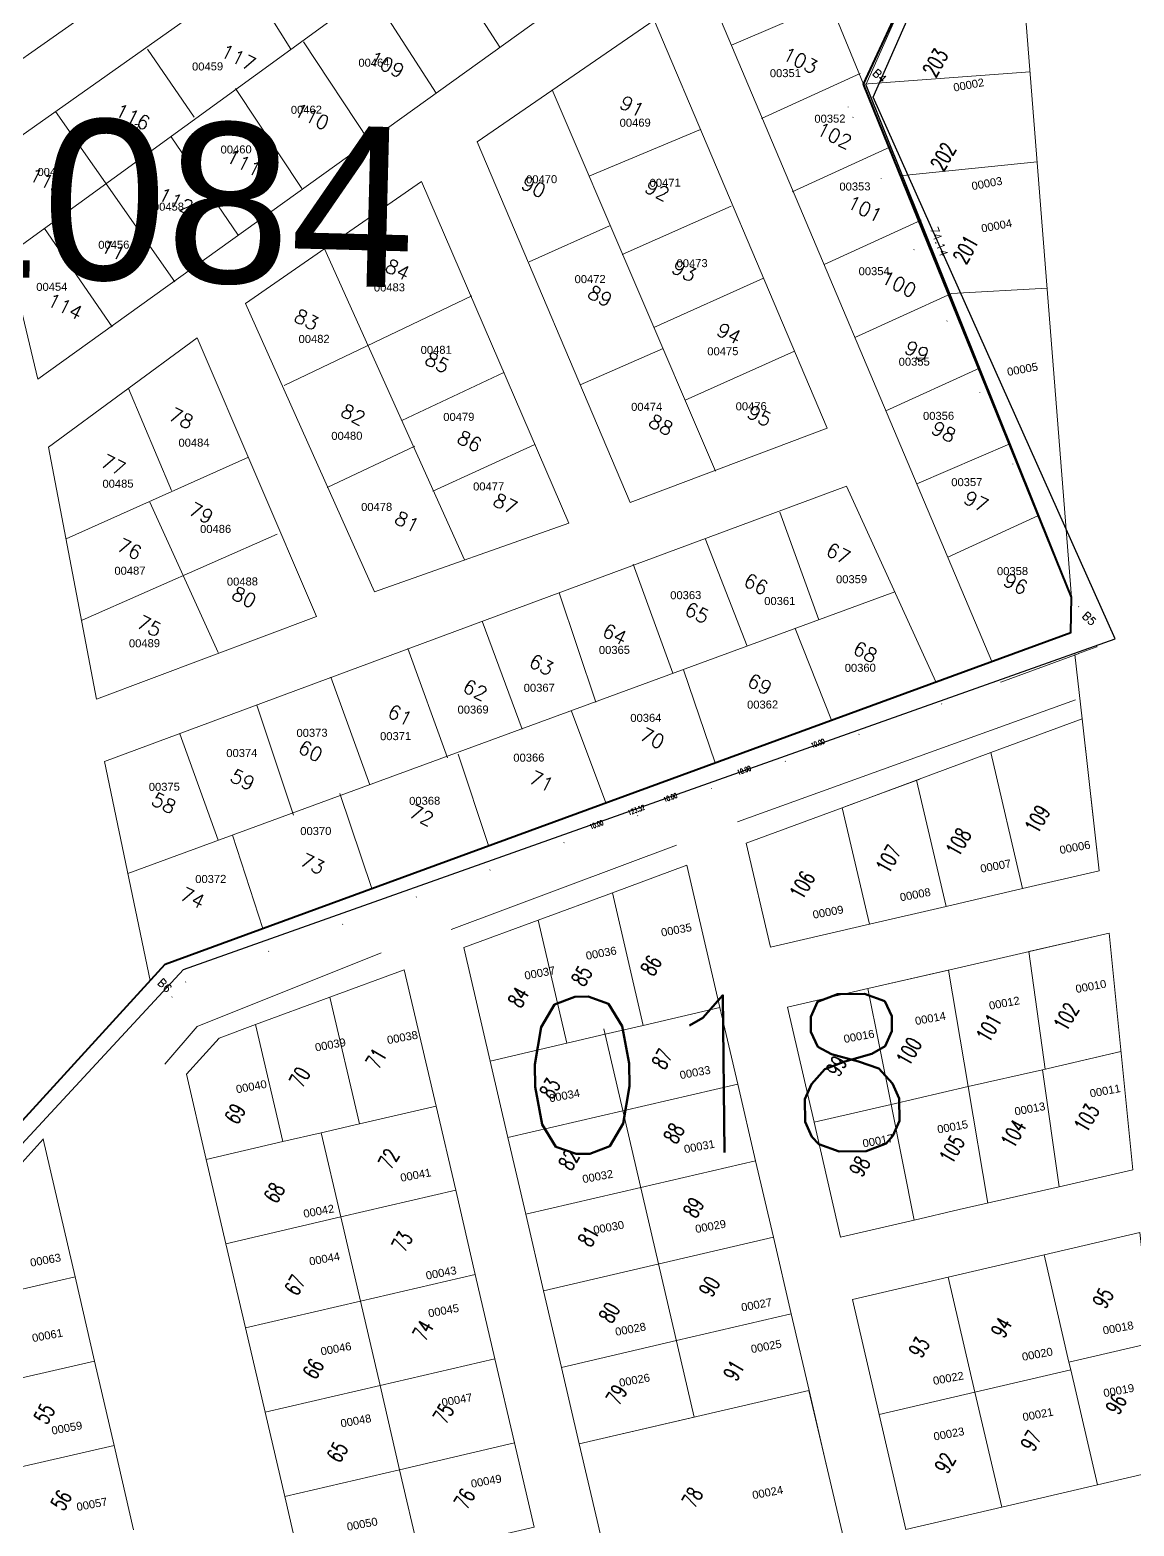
# Model space of a CAD drawing. Header units: metres. Extents: x 251686 to 255059, y 1627526 to 1631912.
# Drawn here: x 253110.3 to 253248.2, y 1630190.9 to 1630377.8 of the extents above; entities that cross this region are included whole.
import ezdxf
from ezdxf.enums import TextEntityAlignment as Align

# ---------------------------------------------------------------- set-up
doc = ezdxf.new("R2010")
doc.units = ezdxf.units.M
doc.header["$MEASUREMENT"] = 0
for name, color, linetype in [('A_revoir_niveau_0', 7, 'Continuous'), ('limites_parcelles', 7, 'Continuous'), ('limites_sections', 7, 'Continuous'), ('limites_tf', 7, 'Continuous'), ('numero_lot', 7, 'Continuous'), ('numero_parcelle', 7, 'Continuous')]:
    doc.layers.add(name, color=color, linetype=linetype)
doc.layers.add('ASSIETTE IMMAT', color=7, linetype='Continuous', lineweight=0)
doc.layers.add('Numero Titre Foncier', color=4, linetype='Continuous', lineweight=0)
doc.styles.add('Annotative', font='romans.shx')
doc.styles.add('Style-Arial', font='arial.ttf')
doc.styles.add('Style-STANDARD', font='STANDARD.shx')
doc.styles.add('Style-txt', font='txt.shx')

msp = doc.modelspace()

# ---------------------------------------------------------------- linework, layer by layer
at = {"layer": 'A_revoir_niveau_0', "color": 0, "lineweight": 0}
for p, q in [((253214.704334, 1630370.980396, -1.032), (253231.980459, 1630409.69343, -1.032)), ((253225.357075, 1630344.445374, -1.032), (253214.704334, 1630370.980396, -1.032)), ((253240.91244, 1630294.171273, -1.032), (253198.66754, 1630278.91944, -1.032)), ((253162.905262, 1630265.463607, -1.032), (253191.068118, 1630276.004174, -1.032)), ((253131.166425, 1630253.35385, -1.032), (253154.187806, 1630262.547108, -1.032)), ((253127.146681, 1630248.653674, -1.032), (253131.166425, 1630253.35385, -1.032))]:
    msp.add_line(p, q, dxfattribs=at)
at = {"layer": 'A_revoir_niveau_0', "color": 0, "lineweight": 30}
for p, q in [((253214.704334, 1630370.980396, -1.032), (253240.403744, 1630306.965472, -1.032)), ((253127.172607, 1630261.118588, -1.032), (253240.325086, 1630302.578156, -1.032)), ((253064.478466, 1630192.473477, -1.032), (253127.172607, 1630261.118588, -1.032))]:
    msp.add_line(p, q, dxfattribs=at)
at = {"layer": 'ASSIETTE IMMAT', "color": 2, "linetype": 'Continuous', "lineweight": 40}
msp.add_polyline3d([(253051.328657, 1630189.868554, 0.107802), (253064.47615, 1630192.480191, 0.119025), (253127.170843, 1630261.123702, -0.155233), (253240.323351, 1630302.583188, -0.169383), (253240.402059, 1630306.970355, -0.194816), (253214.441245, 1630371.065281, -0.620942), (253249.160799, 1630445.549329, -0.985563), (253248.789881, 1630447.955584, -1.032), (253249.884411, 1630447.316655, -1.032), (253304.286069, 1630415.559825, -1.031998), (253414.612458, 1630333.669779, 0), (253419.115578, 1630335.223204, 0), (253417.223445, 1630377.505383, -0.250452), (253461.434413, 1630331.705787, 0.105676), (253433.741967, 1630311.238564, 0.169342), (253426.946043, 1630302.175298, 0.208535), (253425.890711, 1630286.923038, 0.295383), (253475.143062, 1630227.385845, 0.741791), (253420.304206, 1630210.070727, 0.732443), (253338.304982, 1630212.02092, 0.556061), (253281.716049, 1630158.445014, 0.754712)], dxfattribs=at)
at = {"layer": 'limites_parcelles', "color": 7, "linetype": 'Continuous', "lineweight": 0}
for p, q in [((253167.635007, 1630415.440148, -1.032), (253103.946955, 1630370.463897, -1.032)), ((253172.008577, 1630408.982483, -1.032), (253104.755221, 1630361.503687, -1.032)), ((253240.403744, 1630306.965472, -1.032), (253232.287475, 1630410.213766, -1.032)), ((253177.596713, 1630400.664468, -1.032), (253107.562777, 1630349.750182, -1.032)), ((253214.442072, 1630371.062883, -1.032), (253205.94812, 1630391.701255, -1.032)), ((253160.887973, 1630388.256142, -1.032), (253169.002435, 1630375.687825, -1.032)), ((253111.269882, 1630334.230821, -1.032), (253186.118964, 1630387.978984, -1.032)), ((253137.282987, 1630384.394254, -1.032), (253142.883011, 1630375.456149, -1.032)), ((253152.832846, 1630382.661272, -1.032), (253161.030861, 1630369.96354, -1.032)), ((253194.6207, 1630383.739823, -1.032), (253230.456516, 1630298.962268, -1.032)), ((253210.294135, 1630381.232427, -1.032), (253197.918846, 1630375.937328, -1.032)), ((253166.15092, 1630363.854235, -1.032), (253188.27122, 1630379.083887, -1.032)), ((253188.27122, 1630379.083887, -1.032), (253209.887321, 1630328.078523, -1.032)), ((253130.817617, 1630366.945788, -1.032), (253124.994479, 1630375.436433, -1.032)), ((253144.447272, 1630376.352301, -1.032), (253152.659745, 1630363.95235, -1.032)), ((253201.701175, 1630366.800308, -1.032), (253213.99338, 1630372.40403, -1.032)), ((253214.442072, 1630371.062883, -1.032), (253235.244048, 1630372.602745, -1.032)), ((253135.956627, 1630370.529163, -1.032), (253144.243875, 1630358.016309, -1.032)), ((253175.535253, 1630370.349179, -1.032), (253195.935955, 1630322.743388, -1.032)), ((253113.483854, 1630367.665832, -1.032), (253128.380618, 1630346.371264, -1.032)), ((253127.913442, 1630364.48291, -1.032), (253136.282, 1630352.191701, -1.032)), ((253180.242823, 1630359.621235, -1.032), (253194.070227, 1630365.400548, -1.032)), ((253185.287778, 1630318.82084, -1.032), (253166.15092, 1630363.854235, -1.032)), ((253205.512594, 1630357.636625, -1.032), (253217.804798, 1630363.240347, -1.032)), ((253104.755221, 1630361.503687, -1.032), (253111.269882, 1630334.230821, -1.032)), ((253236.127236, 1630361.36758, -1.032), (253219.373988, 1630359.664365, -1.032)), ((253137.197904, 1630343.65089, -1.032), (253159.224536, 1630358.927248, -1.032)), ((253159.224536, 1630358.927248, -1.032), (253177.607356, 1630316.238585, -1.032)), ((253184.278587, 1630349.786978, -1.032), (253197.911939, 1630355.839392, -1.032)), ((253112.1248, 1630353.046686, -1.032), (253120.560546, 1630340.772471, -1.032)), ((253172.652026, 1630348.879736, -1.032), (253182.709397, 1630353.36296, -1.032)), ((253209.495171, 1630348.550969, -1.032), (253221.616216, 1630354.076663, -1.032)), ((253147.094489, 1630350.514572, -1.032), (253164.592082, 1630311.642435, -1.032)), ((253188.244428, 1630340.69185, -1.032), (253201.94395, 1630346.821706, -1.032)), ((253237.367538, 1630345.58951, -1.032), (253225.427635, 1630344.91298, -1.032)), ((253153.337263, 1630307.667963, -1.032), (253137.197904, 1630343.65089, -1.032)), ((253142.034919, 1630333.417111, -1.032), (253165.501296, 1630344.623322, -1.032)), ((253213.358662, 1630339.411025, -1.032), (253225.427635, 1630344.91298, -1.032)), ((253232.712428, 1630326.123851, -1.032), (253225.357075, 1630344.445374, -1.032)), ((253131.165206, 1630339.395709, -1.032), (253112.620888, 1630325.735247, -1.032)), ((253146.091632, 1630304.576288, -1.032), (253131.165206, 1630339.395709, -1.032)), ((253179.046178, 1630333.50875, -1.032), (253189.379487, 1630338.043148, -1.032)), ((253205.811718, 1630337.695317, -1.032), (253192.147376, 1630331.584177, -1.032)), ((253156.756734, 1630329.049214, -1.032), (253169.511855, 1630335.037992, -1.032)), ((253217.222154, 1630330.27108, -1.032), (253228.908666, 1630335.598681, -1.032)), ((253122.581509, 1630333.060259, -1.032), (253127.962117, 1630320.320595, -1.032)), ((253209.887321, 1630328.078523, -1.032), (253185.287778, 1630318.82084, -1.032)), ((253112.620888, 1630325.735247, -1.032), (253118.59935, 1630294.260067, -1.032)), ((253147.415527, 1630320.677446, -1.032), (253158.366585, 1630325.832476, -1.032)), ((253173.375866, 1630326.064968, -1.032), (253160.608813, 1630320.244774, -1.032)), ((253221.085645, 1630321.131136, -1.032), (253232.712428, 1630326.123851, -1.032)), ((253240.403744, 1630306.965472, -1.032), (253232.712428, 1630326.123851, -1.032)), ((253137.572644, 1630324.467916, -1.032), (253114.799169, 1630314.267115, -1.032)), ((253212.28349, 1630320.861935, -1.032), (253119.607526, 1630286.437947, -1.032)), ((253212.28349, 1630320.861935, -1.032), (253223.478514, 1630296.405498, -1.032)), ((253125.280439, 1630318.864194, -1.032), (253133.798195, 1630300.0906, -1.032)), ((253203.991463, 1630317.609307, -1.032), (253208.856024, 1630304.167647, -1.032)), ((253177.607356, 1630316.238585, -1.032), (253153.337263, 1630307.667963, -1.032)), ((253224.949137, 1630311.991192, -1.032), (253236.307382, 1630317.169144, -1.032)), ((253116.799652, 1630304.096789, -1.032), (253141.160948, 1630314.856772, -1.032)), ((253194.65512, 1630314.313972, -1.032), (253199.88276, 1630300.872882, -1.032)), ((253185.662864, 1630311.104504, -1.032), (253190.597245, 1630297.46992, -1.032)), ((253218.33258, 1630307.647208, -1.032), (253122.518701, 1630272.466676, -1.032)), ((253176.416764, 1630307.539432, -1.032), (253180.986101, 1630293.881616, -1.032)), ((253240.325086, 1630302.578156, -1.032), (253240.403744, 1630306.965472, -1.032)), ((253118.59935, 1630294.260067, -1.032), (253146.091632, 1630304.576288, -1.032)), ((253166.800176, 1630303.967403, -1.032), (253171.770742, 1630290.479876, -1.032)), ((253205.885744, 1630303.077032, -1.032), (253210.446053, 1630291.630346, -1.032)), ((253162.434389, 1630286.929353, -1.032), (253157.500008, 1630300.563938, -1.032)), ((253243.59641, 1630300.781975), (253241.292123, 1630299.934184)), ((253241.252898, 1630299.920743), (253231.573009, 1630296.362052)), ((253240.833488, 1630299.806509), (253241.735954, 1630291.772521)), ((253147.888865, 1630296.975633, -1.032), (253152.756429, 1630283.525674, -1.032)), ((253191.938392, 1630297.918612, -1.032), (253195.897363, 1630286.299642, -1.032)), ((253143.212102, 1630279.752745, -1.032), (253138.613625, 1630293.49766, -1.032)), ((253182.227453, 1630281.290927, -1.032), (253177.947013, 1630292.738755, -1.032)), ((253243.577692, 1630275.376898), (253241.735954, 1630291.772521)), ((253133.824073, 1630276.6119, -1.032), (253129.004771, 1630289.928503, -1.032)), ((253167.589418, 1630275.978295, -1.032), (253163.775536, 1630287.378045, -1.032)), ((253119.607526, 1630286.437947, -1.032), (253125.308563, 1630259.077607, -1.032)), ((253152.991959, 1630270.578913, -1.032), (253149.022918, 1630282.442433, -1.032)), ((253139.375671, 1630265.589844, -1.032), (253135.587679, 1630277.24646, -1.032)), ((253183.058287, 1630270.058608), (253192.342166, 1630273.49619)), ((253192.342166, 1630273.49619), (253196.487809, 1630255.717123)), ((253173.769801, 1630266.637767), (253183.058287, 1630270.058608)), ((253183.058287, 1630270.058608), (253186.916332, 1630253.488138)), ((253164.485923, 1630263.200184), (253173.769801, 1630266.637767)), ((253173.769801, 1630266.637767), (253177.344855, 1630251.259153)), ((253248.062432, 1630235.457212), (253245.131006, 1630265.025832)), ((253167.79012, 1630249.034776), (253164.485923, 1630263.200184)), ((253237.138924, 1630248.033241), (253235.079192, 1630262.714203)), ((253127.172607, 1630261.118588, -1.032), (253125.308563, 1630259.077607, -1.032)), ((253196.487809, 1630255.717123), (253186.916332, 1630253.488138)), ((253196.487809, 1630255.717123), (253198.716794, 1630246.145645)), ((253182.132955, 1630252.378826), (253177.344855, 1630251.259153)), ((253193.273944, 1630204.538339), (253181.972732, 1630253.066839)), ((253186.916332, 1630253.488138), (253182.133627, 1630252.378983)), ((253177.344855, 1630251.259153), (253167.79012, 1630249.034776)), ((253236.789187, 1630247.951718), (253246.597075, 1630250.237925)), ((253246.410891, 1630250.194526), (253236.789187, 1630247.951718)), ((253170.008429, 1630239.469366), (253167.79012, 1630249.034776)), ((253238.863894, 1630233.312855), (253236.789187, 1630247.951718)), ((253170.008429, 1630239.469366), (253198.716794, 1630246.145645)), ((253198.716794, 1630246.145645), (253200.935104, 1630236.580235)), ((253161.02424, 1630243.417513), (253163.477775, 1630232.899249)), ((253149.123592, 1630229.561109), (253146.670058, 1630240.079374)), ((253172.237414, 1630229.897888), (253170.008429, 1630239.469366)), ((253200.935104, 1630236.580235), (253186.591597, 1630233.236028)), ((253200.935104, 1630236.580235), (253203.170156, 1630227.019433)), ((253248.062432, 1630235.457212), (253238.863894, 1630233.312855)), ((253186.591597, 1630233.236028), (253172.237414, 1630229.897888)), ((253163.477775, 1630232.899249), (253149.123592, 1630229.561109)), ((253163.477775, 1630232.899249), (253165.925242, 1630222.370309)), ((253151.57106, 1630219.032169), (253149.123592, 1630229.561109)), ((253174.466399, 1630220.326411), (253172.237414, 1630229.897888)), ((253174.466399, 1630220.326411), (253203.170156, 1630227.019433)), ((253203.170156, 1630227.019433), (253205.399141, 1630217.447956)), ((253165.925242, 1630222.370309), (253151.57106, 1630219.032169)), ((253165.925242, 1630222.370309), (253168.378777, 1630211.852044)), ((253176.701452, 1630210.765609), (253174.466399, 1630220.326411)), ((253154.024594, 1630208.513904), (253151.57106, 1630219.032169)), ((253205.399141, 1630217.447956), (253191.044959, 1630214.109816)), ((253205.399141, 1630217.447956), (253207.628126, 1630207.876479)), ((253176.701452, 1630210.765609), (253191.044959, 1630214.109816)), ((253118.364912, 1630211.549334), (253120.794706, 1630201.021269)), ((253168.378777, 1630211.852044), (253154.024594, 1630208.513904)), ((253178.919761, 1630201.200199), (253176.701452, 1630210.765609)), ((253178.919761, 1630201.200199), (253207.611225, 1630207.872548)), ((253207.611225, 1630207.872548), (253212.077538, 1630188.767163)), ((253207.628126, 1630207.876479), (253209.846436, 1630198.311069)), ((253178.919761, 1630201.200199), (253193.273944, 1630204.538339)), ((253120.794706, 1630201.021269), (253106.441531, 1630197.701065)), ((253120.794706, 1630201.021269), (253123.229901, 1630190.490284)), ((253181.148746, 1630191.628722), (253178.919761, 1630201.200199)), ((253183.377731, 1630182.057244), (253181.148746, 1630191.628722))]:
    msp.add_line(p, q, dxfattribs=at)
at = {"layer": 'limites_parcelles', "color": 7, "linetype": 'Continuous', "lineweight": 0, "flags": 128}
for points in [[(253212.502207, 1630368.20751), (253212.528496, 1630368.25611)], [(253213.095177, 1630366.91652), (253213.121466, 1630366.96512)], [(253216.618295, 1630359.287075), (253216.644585, 1630359.335675)], [(253220.728984, 1630350.369562), (253220.755273, 1630350.418161)], [(253224.845073, 1630341.449127), (253224.871362, 1630341.497727)], [(253228.955762, 1630332.531613), (253228.982051, 1630332.580213)], [(253233.068929, 1630323.605778), (253233.095219, 1630323.654378)], [(253237.185018, 1630314.685343), (253237.211307, 1630314.733943)], [(253241.295707, 1630305.76783), (253241.321996, 1630305.816429)], [(253243.59641, 1630300.781975), (253243.6227, 1630300.830575)], [(253241.252898, 1630299.920743), (253241.279188, 1630299.969343)], [(253231.573009, 1630296.362052), (253231.599298, 1630296.410652)], [(253224.172543, 1630293.636441), (253224.198832, 1630293.685041)], [(253230.346593, 1630287.557702), (253241.73955, 1630291.773852)], [(253241.73955, 1630291.773852), (253243.869959, 1630272.809793), (253234.309157, 1630270.574741)], [(253213.861408, 1630289.839868), (253213.887698, 1630289.888467)], [(253221.062715, 1630284.12012), (253230.346593, 1630287.557702)], [(253230.346593, 1630287.557702), (253234.309157, 1630270.574741), (253224.737679, 1630268.345756)], [(253204.64298, 1630286.45036), (253204.66927, 1630286.49896)], [(253211.778836, 1630280.682537), (253221.062715, 1630284.12012)], [(253212.165115, 1630280.845747), (253221.461353, 1630284.262965)], [(253221.062715, 1630284.12012), (253224.737679, 1630268.345756), (253215.166202, 1630266.116771)], [(253195.424553, 1630283.060853), (253195.450842, 1630283.109453)], [(253211.778836, 1630280.682537), (253215.166202, 1630266.116771), (253202.799982, 1630263.244702), (253199.76956, 1630276.25174), (253211.778836, 1630280.682537)], [(253186.203204, 1630279.665946), (253186.229493, 1630279.714546)], [(253176.984776, 1630276.276438), (253177.011065, 1630276.325038)], [(253167.763427, 1630272.881531), (253167.789716, 1630272.930131)], [(253158.544999, 1630269.492024), (253158.571288, 1630269.540624)], [(253149.331971, 1630266.099596), (253149.35826, 1630266.148195)], [(253225.027378, 1630260.402575), (253244.748676, 1630264.937907)], [(253235.079192, 1630262.714203), (253245.131006, 1630265.025832), (253248.062432, 1630235.457212)], [(253140.110622, 1630262.704688), (253140.136911, 1630262.753288)], [(253147.763975, 1630257.013119), (253157.058528, 1630260.444635)], [(253157.058528, 1630260.444635), (253161.02424, 1630243.417513), (253151.452763, 1630241.188528)], [(253214.975207, 1630258.078316), (253225.027378, 1630260.402575)], [(253214.975207, 1630258.078316), (253225.024274, 1630260.401857)], [(253225.027378, 1630260.402575), (253227.500607, 1630245.851432), (253217.877323, 1630243.623236)], [(253129.724598, 1630258.885804), (253129.750888, 1630258.934404)], [(253208.251561, 1630241.403361), (253204.931356, 1630255.756537), (253214.975207, 1630258.078316)], [(253214.975207, 1630258.078316), (253217.877323, 1630243.623236)], [(253128.021141, 1630257.001276), (253128.04743, 1630257.049876)], [(253138.486164, 1630253.586211), (253147.763975, 1630257.013119)], [(253147.763975, 1630257.013119), (253151.452763, 1630241.188528), (253146.670058, 1630240.079374), (253141.887353, 1630238.970219)], [(253138.486164, 1630253.586211), (253141.887353, 1630238.970219), (253132.315875, 1630236.741234), (253129.846829, 1630247.381303), (253133.90889, 1630251.894222), (253138.486164, 1630253.586211)], [(253236.789187, 1630247.951718), (253227.500607, 1630245.851432)], [(253229.974909, 1630231.286106), (253227.500607, 1630245.851432)], [(253217.877323, 1630243.623236), (253220.77404, 1630229.171077), (253211.568844, 1630227.044786), (253208.251561, 1630241.403361), (253217.877323, 1630243.623236)], [(253099.910021, 1630225.950644), (253111.958769, 1630239.256452)], [(253111.958769, 1630239.256452), (253115.926796, 1630222.074919), (253101.57362, 1630218.754714)], [(253111.958769, 1630239.256452), (253111.985059, 1630239.305052)], [(253134.763343, 1630226.212294), (253132.315875, 1630236.741234)], [(253226.397913, 1630230.470526), (253238.863894, 1630233.312855)], [(253137.216877, 1630215.694029), (253134.763343, 1630226.212294), (253149.123592, 1630229.561109)], [(253226.397913, 1630230.470526), (253220.77404, 1630229.171077)], [(253248.947216, 1630227.596001), (253250.502078, 1630213.831661), (253240.10101, 1630211.410381), (253236.981353, 1630224.807101), (253248.947216, 1630227.596001)], [(253225.015489, 1630222.018201), (253236.981353, 1630224.807101)], [(253115.926796, 1630222.074919), (253118.364912, 1630211.549334), (253104.006336, 1630208.23205)], [(253216.387766, 1630204.875119), (253213.049626, 1630219.229301), (253225.015489, 1630222.018201)], [(253225.015489, 1630222.018201), (253228.353629, 1630207.664018)], [(253139.664345, 1630205.165089), (253137.216877, 1630215.694029), (253151.57106, 1630219.032169)], [(253250.502078, 1630213.831661), (253252.254905, 1630198.104631), (253243.6637, 1630196.109411), (253240.319493, 1630210.452918), (253240.10101, 1630211.410381)], [(253168.378777, 1630211.852044), (253170.826244, 1630201.323104), (253156.472062, 1630197.984964), (253154.024594, 1630208.513904)], [(253243.6637, 1630196.109411), (253231.697836, 1630193.320511), (253228.353629, 1630207.664018), (253240.319493, 1630210.452918)], [(253142.11788, 1630194.646824), (253139.664345, 1630205.165089), (253154.024594, 1630208.513904)], [(253231.697836, 1630193.320511), (253219.731973, 1630190.531611), (253216.387766, 1630204.875119), (253228.353629, 1630207.664018)], [(253170.826244, 1630201.323104), (253173.279779, 1630190.804839), (253158.925597, 1630187.4667), (253156.472062, 1630197.984964)], [(253144.565347, 1630184.117885), (253142.11788, 1630194.646824), (253156.472062, 1630197.984964)]]:
    msp.add_lwpolyline(points, dxfattribs=at)
at = {"layer": 'limites_tf', "color": 5, "linetype": 'Continuous', "lineweight": 30, "elevation": -1.032, "flags": 128}
msp.add_lwpolyline([(253270.818693, 1630543.212946), (253272.287195, 1630565.48791), (253002.732653, 1630377.376601), (253043.21445, 1630275.653319), (253027.595852, 1630185.267795), (253065.678344, 1630191.583639), (253129.481445, 1630260.459236), (253245.887772, 1630301.779299), (253215.616065, 1630369.456391), (253249.82976, 1630447.06631), (253250.742052, 1630451.24536), (253264.844026, 1630515.797969), (253269.151464, 1630535.575661), (253270.818693, 1630543.212946)], close=True, dxfattribs=at)

# ---------------------------------------------------------------- texts
at = {"layer": 'limites_parcelles', "color": 7, "linetype": 'Continuous', "lineweight": 0, "style": 'Style-STANDARD'}
for s, width, p in [('10.00', 0.664856, (253208.008578, 1630288.143957)), ('10.00', 0.664856, (253198.790152, 1630284.754465)), ('10.00', 0.664856, (253189.571726, 1630281.364875)), ('123.52', 0.677183, (253185.12759, 1630279.730936)), ('10.00', 0.664856, (253180.350307, 1630277.970049))]:
    msp.add_text(s, height=0.613736, rotation=20.201315, dxfattribs=dict(at, width=width)).set_placement(p)
at = {"layer": 'limites_parcelles', "color": 7, "linetype": 'Continuous', "lineweight": 0, "char_height": 1, "width": 2.5, "attachment_point": 1, "style": 'Annotative'}
for s, insert, rotation in [('B4', (253216.156434, 1630373.076045, -1.032), 315.99443169), ('74.14', (253223.661343, 1630353.38429, -1.032), 290.56445449), ('B5', (253242.35124, 1630305.278729, -1.032), 315.99443169), ('B6', (253126.837978, 1630259.445743, -1.032), 315.99443169)]:
    msp.add_mtext(s, dxfattribs=dict(at, insert=insert, rotation=rotation))
at = {"layer": 'limites_sections', "color": 3, "lineweight": 30, "style": 'Style-txt'}
msp.add_text('018', height=19.646083, rotation=0.56223, dxfattribs=at).set_placement((253196.125716, 1630247.420713), align=Align.MIDDLE_CENTER)
at = {"layer": 'Numero Titre Foncier', "color": 4, "linetype": 'Continuous', "lineweight": 13, "style": 'Style-Arial'}
msp.add_text('TF 1084', height=19.99996, rotation=358.50053, dxfattribs=at).set_placement((253106.430304, 1630356.991571), align=Align.MIDDLE_CENTER)
at = {"layer": 'numero_lot', "color": 7, "linetype": 'Continuous', "lineweight": 0, "style": 'Style-STANDARD', "width": 0.738818}
for s, p in [('203', (253223.42534, 1630371.789419)), ('202', (253224.4005, 1630360.049082)), ('201', (253227.215391, 1630348.440458)), ('109', (253236.170935, 1630277.281335)), ('108', (253226.314114, 1630274.418799)), ('107', (253217.565365, 1630272.299087)), ('106', (253206.797085, 1630269.039479)), ('86', (253188.195511, 1630259.505642)), ('85', (253179.531208, 1630258.200538)), ('84', (253171.602098, 1630255.53384)), ('102', (253239.763485, 1630252.585892)), ('101', (253230.095516, 1630251.200406)), ('100', (253220.121688, 1630248.268644)), ('71', (253153.852886, 1630247.884462)), ('87', (253189.578145, 1630247.825888)), ('70', (253144.290985, 1630245.540653)), ('99', (253211.349683, 1630246.947257)), ('83', (253175.554292, 1630244.152002)), ('69', (253136.212765, 1630240.980777)), ('103', (253242.322131, 1630239.951044)), ('88', (253191.033345, 1630238.541622)), ('104', (253233.180558, 1630237.979643)), ('105', (253225.491149, 1630236.043023)), ('72', (253155.406548, 1630235.333665)), ('82', (253177.920209, 1630235.210279)), ('98', (253214.247992, 1630234.40602)), ('68', (253141.114379, 1630231.102805)), ('89', (253193.492678, 1630229.260137)), ('73', (253157.079095, 1630225.003167)), ('81', (253180.364591, 1630225.650446)), ('67', (253143.701545, 1630219.566015)), ('90', (253195.474175, 1630219.390053)), ('95', (253244.649211, 1630217.958991)), ('80', (253182.978853, 1630216.137467)), ('74', (253159.690096, 1630213.910437)), ('94', (253231.957985, 1630214.27824)), ('93', (253221.6743, 1630211.809367)), ('66', (253145.99073, 1630209.113764)), ('91', (253198.538368, 1630208.904639)), ('79', (253183.87985, 1630205.878182)), ('96', (253246.282187, 1630204.703545)), ('55', (253112.395467, 1630203.500022)), ('75', (253162.250266, 1630203.532949)), ('65', (253148.994857, 1630198.712832)), ('97', (253235.662838, 1630200.131897)), ('92', (253224.91627, 1630197.352676)), ('56', (253114.488039, 1630192.70192)), ('76', (253164.885005, 1630192.884278)), ('78', (253193.344308, 1630193.045277))]:
    msp.add_text(s, height=1.964608, rotation=60.38774, dxfattribs=at).set_placement(p)
at = {"layer": 'numero_lot', "color": 7, "lineweight": 0, "char_height": 1.75, "width": 2.5, "attachment_point": 1, "rotation": 333.49813626, "style": 'Annotative'}
for s, insert in [('117', (253134.687286, 1630376.181256, -1.032)), ('103', (253204.900271, 1630375.811431, -1.032)), ('109', (253153.247625, 1630375.307286, -1.032)), ('116', (253121.502626, 1630368.787695, -1.032)), ('110', (253143.863292, 1630368.812341, -1.032)), ('91', (253184.558719, 1630369.751623, -1.032)), ('102', (253209.159148, 1630366.424634, -1.032)), ('111', (253135.372647, 1630362.989203, -1.032)), ('115', (253110.778379, 1630360.726026, -1.032)), ('90', (253172.271443, 1630359.675768, -1.032)), ('92', (253187.700796, 1630359.245561, -1.032)), ('112', (253126.880769, 1630358.284097, -1.032)), ('101', (253212.970567, 1630357.260951, -1.032)), ('113', (253119.732504, 1630351.791617, -1.032)), ('84', (253155.265301, 1630349.343984, -1.032)), ('93', (253191.065986, 1630349.186958, -1.032)), ('100', (253217.229444, 1630347.874154, -1.032)), ('89', (253180.559923, 1630346.044881, -1.032)), ('114', (253113.031697, 1630345.076024, -1.032)), ('83', (253143.891635, 1630343.097575, -1.032)), ('94', (253196.664779, 1630341.366886, -1.032)), ('99', (253220.145943, 1630339.156698, -1.032)), ('85', (253160.220836, 1630337.749007, -1.032)), ('78', (253128.252724, 1630330.781957, -1.032)), ('82', (253149.71847, 1630331.25283, -1.032)), ('95', (253200.477429, 1630331.08517, -1.032)), ('88', (253188.180295, 1630329.953581, -1.032)), ('98', (253223.511133, 1630329.098095, -1.032)), ('86', (253164.2566, 1630327.91475, -1.032)), ('77', (253119.762079, 1630324.958818, -1.032)), ('87', (253168.73736, 1630320.093446, -1.032)), ('97', (253227.545665, 1630320.381871, -1.032)), ('79', (253130.725459, 1630318.933515, -1.032)), ('81', (253156.441458, 1630317.843824, -1.032)), ('76', (253121.786122, 1630314.451523, -1.032)), ('67', (253210.3351, 1630313.878301, -1.032)), ('66', (253200.053383, 1630310.06565, -1.032)), ('96', (253232.476349, 1630310.101387, -1.032)), ('80', (253136.103603, 1630308.429917, -1.032)), ('65', (253192.678306, 1630306.479811, -1.032)), ('75', (253124.256393, 1630304.839148, -1.032)), ('64', (253182.395357, 1630303.785194, -1.032)), ('68', (253213.702755, 1630301.583631, -1.032)), ('63', (253173.231674, 1630299.973776, -1.032)), ('69', (253200.514398, 1630297.54417, -1.032)), ('62', (253164.961678, 1630296.834163, -1.032)), ('61', (253155.573649, 1630293.693319, -1.032)), ('70', (253187.105392, 1630290.821183, -1.032)), ('60', (253144.398245, 1630289.208863, -1.032)), ('59', (253135.905135, 1630285.621791, -1.032)), ('71', (253173.247694, 1630285.439343, -1.032)), ('58', (253126.069646, 1630282.70406, -1.032)), ('72', (253158.27073, 1630281.174303, -1.032)), ('73', (253144.637378, 1630275.121889, -1.032)), ('74', (253129.660415, 1630270.85685, -1.032))]:
    msp.add_mtext(s, dxfattribs=dict(at, insert=insert))
at = {"layer": 'numero_parcelle', "color": 5, "lineweight": 0, "style": 'Style-Arial'}
for s, rotation, p in [('00459', 0.43413, (253130.536817, 1630373.772352, -1.032)), ('00464', 0.43413, (253151.32152, 1630374.243136, -1.032)), ('00351', 0.43413, (253202.722716, 1630372.933498, 0.00002)), ('00002', 10.56223, (253225.573543, 1630371.117274)), ('00462', 0.43413, (253142.878921, 1630368.359297, -1.032)), ('00457', 0.43413, (253120.180836, 1630366.070911, -1.032)), ('00469', 0.43413, (253183.957772, 1630366.74508, -1.032)), ('00352', 0.43413, (253208.288436, 1630367.247063, 0.00002)), ('00460', 0.43413, (253134.101596, 1630363.397825, -1.032)), ('00455', 0.43413, (253111.225893, 1630360.594451, -1.032)), ('00470', 0.43413, (253172.271443, 1630359.675768, -1.032)), ('00471', 0.43413, (253187.700796, 1630359.245561, -1.032)), ('00353', 0.43413, (253211.413952, 1630358.772282, 0.00002)), ('00003', 10.56223, (253227.844348, 1630358.807399)), ('00458', 0.43413, (253125.645726, 1630356.250705, -1.032)), ('00004', 10.56223, (253229.053908, 1630353.522234)), ('00456', 0.43413, (253118.822289, 1630351.498419, -1.032)), ('00473', 0.43413, (253191.065986, 1630349.186958, -1.032)), ('00472', 0.43413, (253178.327962, 1630347.206849, -1.032)), ('00354', 0.43413, (253213.814194, 1630348.194634, 0.00002)), ('00454', 0.43413, (253111.075081, 1630346.238985, -1.032)), ('00483', 0.43413, (253153.253575, 1630346.163777, -1.032)), ('00482', 0.43413, (253143.843706, 1630339.730174, -1.032)), ('00481', 0.43413, (253159.098456, 1630338.363923, -1.032)), ('00475', 0.43413, (253194.90869, 1630338.188717, -1.032)), ('00355', 0.43413, (253218.818578, 1630336.886132, 0.00002)), ('00005', 10.56223, (253232.289467, 1630335.593728)), ('00474', 0.43413, (253185.3931, 1630331.253728, -1.032)), ('00476', 0.43413, (253198.452872, 1630331.317527, -1.032)), ('00479', 0.43413, (253161.923697, 1630329.992796, -1.032)), ('00356', 0.43413, (253221.861597, 1630330.120707, 0.00002)), ('00484', 0.43413, (253128.840295, 1630326.772627, -1.032)), ('00480', 0.43413, (253147.935653, 1630327.627264, -1.032)), ('00485', 0.43413, (253119.343707, 1630321.646427, -1.032)), ('00477', 0.43413, (253165.649763, 1630321.310707, -1.032)), ('00357', 0.43413, (253225.390999, 1630321.842681, 0.00002)), ('00478', 0.43413, (253151.659608, 1630318.744198, -1.032)), ('00486', 0.43413, (253131.539757, 1630315.990837, -1.032)), ('00487', 0.43413, (253120.83679, 1630310.776811, -1.032)), ('00359', 0.43413, (253210.991161, 1630309.712624, 0.00002)), ('00358', 0.43413, (253231.100599, 1630310.72777, 0.00002)), ('00488', 0.43413, (253134.886218, 1630309.423222, -1.032)), ('00363', 0.43413, (253190.276566, 1630307.719255, 0.00002)), ('00361', 0.43413, (253202.022127, 1630306.992866, 0.00002)), ('00489', 0.43413, (253122.650206, 1630301.712818, -1.032)), ('00365', 0.43413, (253181.364693, 1630300.878424, 0.00002)), ('00360', 0.43413, (253212.080359, 1630298.646252, 0.00002)), ('00367', 0.43413, (253171.972771, 1630296.153122, 0.00002)), ('00369', 0.43413, (253163.706841, 1630293.425978, 0.00002)), ('00362', 0.43413, (253199.877073, 1630294.050984, 0.00002)), ('00364', 0.43413, (253185.293757, 1630292.395201, 0.00002)), ('00373', 0.43413, (253143.585407, 1630290.521884, 0.00002)), ('00371', 0.43413, (253154.028368, 1630290.110677, 0.00002)), ('00374', 0.43413, (253134.819371, 1630288.000992, 0.00002)), ('00366', 0.43413, (253170.675604, 1630287.423305, 0.00002)), ('00375', 0.43413, (253125.131396, 1630283.781297, 0.00002)), ('00368', 0.43413, (253157.660324, 1630282.032573, 0.00002)), ('00370', 0.43413, (253144.059275, 1630278.255984, 0.00002)), ('00006', 10.56223, (253238.844913, 1630275.86985)), ('00007', 10.56223, (253228.944686, 1630273.538012)), ('00372', 0.43413, (253130.937218, 1630272.263377, 0.00002)), ('00008', 10.56223, (253218.891272, 1630269.963178)), ('00009', 10.56223, (253207.997206, 1630267.78712)), ('00035', 10.56223, (253189.051472, 1630265.557914)), ('00036', 10.56223, (253179.653038, 1630262.651637)), ('00037', 10.56223, (253171.986921, 1630260.17619)), ('00010', 10.56223, (253240.834518, 1630258.50848)), ('00012', 10.56223, (253230.022324, 1630256.415991)), ('00014', 10.56223, (253220.779514, 1630254.504435)), ('00039', 10.56223, (253145.820031, 1630251.208273)), ('00038', 10.56223, (253154.824533, 1630252.124297)), ('00016', 10.56223, (253211.870691, 1630252.265092)), ('00033', 10.56223, (253191.389393, 1630247.744748)), ('00040', 10.56223, (253135.948229, 1630245.979899)), ('00034', 10.56223, (253175.072871, 1630244.853349)), ('00011', 10.56223, (253242.616524, 1630245.448913)), ('00013', 10.56223, (253233.211593, 1630243.204702)), ('00015', 10.56223, (253223.558608, 1630240.958056)), ('00031', 10.56223, (253191.921801, 1630238.500854)), ('00017', 10.56223, (253214.231489, 1630239.211205)), ('00041', 10.56223, (253156.481775, 1630234.925198)), ('00032', 10.56223, (253179.223901, 1630234.755229)), ('00042', 10.56223, (253144.370179, 1630230.419739)), ('00030', 10.56223, (253180.588716, 1630228.395627)), ('00029', 10.56223, (253193.322147, 1630228.520582)), ('00063', 10.56223, (253110.231569, 1630224.311794)), ('00044', 10.56223, (253145.090128, 1630224.46764)), ('00043', 10.56223, (253159.661299, 1630222.707007)), ('00045', 10.56223, (253159.955643, 1630217.992224)), ('00027', 10.56223, (253199.062013, 1630218.727734)), ('00028', 10.56223, (253183.318347, 1630215.676424)), ('00018', 10.56223, (253244.240499, 1630215.839736)), ('00061', 10.56223, (253110.468645, 1630214.89947)), ('00046', 10.56223, (253146.523529, 1630213.225508)), ('00025', 10.56223, (253200.270761, 1630213.525327)), ('00020', 10.56223, (253234.1429, 1630212.55415)), ('00026', 10.56223, (253183.814974, 1630209.308303)), ('00022', 10.56223, (253223.029573, 1630209.548279)), ('00047', 10.56223, (253161.636286, 1630206.835284)), ('00019', 10.56223, (253244.317243, 1630208.019087)), ('00021', 10.56223, (253234.216802, 1630205.023155)), ('00059', 10.56223, (253112.89751, 1630203.336042)), ('00048', 10.56223, (253149.009903, 1630204.228395)), ('00023', 10.56223, (253223.09779, 1630202.59659)), ('00049', 10.56223, (253165.291614, 1630196.690916)), ('00024', 10.56223, (253200.449832, 1630195.277146)), ('00057', 10.56223, (253116.029968, 1630193.807289)), ('00050', 10.56223, (253149.79807, 1630191.324608))]:
    msp.add_text(s, height=1, rotation=rotation, dxfattribs=at).set_placement(p, align=Align.TOP_LEFT)

doc.saveas('drawing.dxf')
